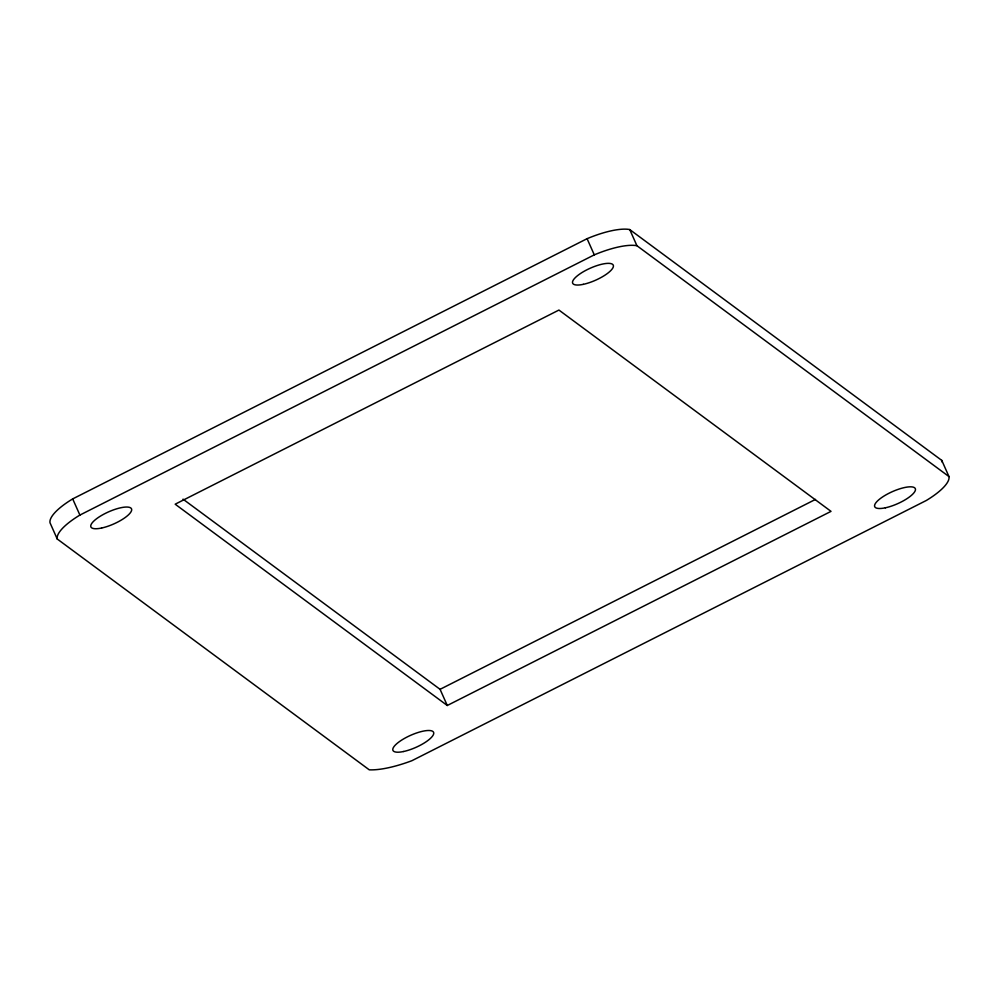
<?xml version="1.0" encoding="UTF-8"?>
<svg xmlns="http://www.w3.org/2000/svg" width="999" height="999" viewBox="0 0 999 999"><rect width="100%" height="100%" fill="white"/><g stroke="black" fill="none" stroke-linecap="round" stroke-linejoin="round"><path stroke-width="1.5" d="M72.69 498.901L587.087 238.686A50.037 14.798 -24 0 1 629.732 229.558L941.782 460.402L948.975 476.573A50.037 14.798 -24 0 1 926.31 500.487L411.913 760.701A64.56 19.093 -24 0 1 369.268 769.829L57.218 538.985L50.025 522.802A50.037 14.798 -24 0 1 72.69 498.901L79.895 515.072A50.037 14.798 -24 0 0 57.218 538.985M79.895 515.072L594.293 254.857A50.037 14.798 -24 0 1 636.937 245.729L948.975 476.573M183.017 499.15L440.072 689.322L815.484 499.413M447.277 705.494L831.031 511.363L558.928 310.065L175.175 504.195L447.277 705.494L440.072 689.322M629.732 229.558L636.937 245.729M587.087 238.686L594.293 254.857M941.782 460.402A50.037 14.798 -24 0 1 941.845 461.85M885.376 507.804A22.24 6.581 -24 0 0 915.471 489.235A22.24 6.581 -24 0 0 884.14 495.954A22.24 6.581 -24 0 0 885.376 507.804M403.646 751.498A22.24 6.581 -24 0 0 433.741 732.929A22.24 6.581 -24 0 0 402.397 739.635A22.24 6.581 -24 0 0 403.646 751.498M101.586 528.034A22.24 6.581 -24 0 0 131.681 509.465A22.24 6.581 -24 0 0 100.35 516.171A22.24 6.581 -24 0 0 101.586 528.034M583.316 284.34A22.24 6.581 -24 0 0 613.423 265.771A22.24 6.581 -24 0 0 582.08 272.49A22.24 6.581 -24 0 0 583.316 284.34"/></g></svg>
